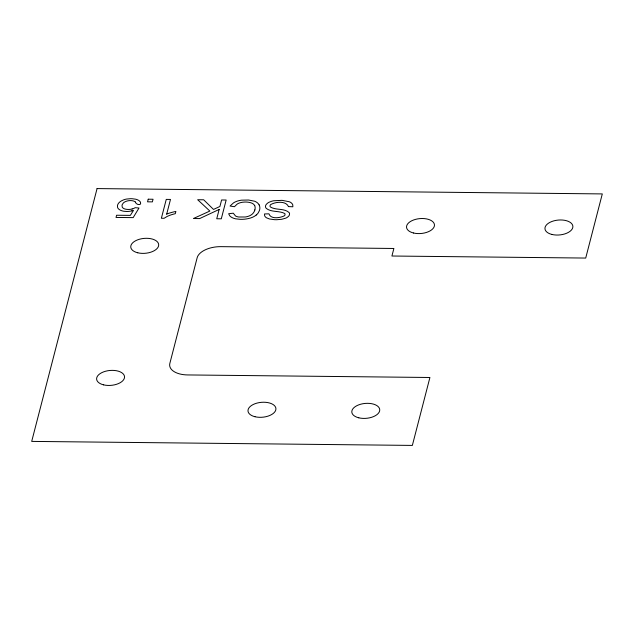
<?xml version="1.0" encoding="UTF-8"?>
<svg xmlns="http://www.w3.org/2000/svg" width="634" height="634" viewBox="0 0 634 634"><rect width="100%" height="100%" fill="white"/><g stroke="black" fill="none" stroke-linecap="round" stroke-linejoin="round"><path stroke-width="0.95" d="M166.687 214.133L170.491 199.433L166.259 199.393L161.377 218.254L164.103 218.286L167.122 216.448A25.717 13.702 -5.2 0 1 175.301 213.69L175.872 211.447A29.18 15.549 -5.2 0 0 171.132 212.604A22.673 12.078 -5.2 0 0 166.663 214.118M256.223 215.029L255.542 215.552A14.289 7.616 -5.2 0 1 250.018 218.159A17.665 9.415 -5.2 0 1 240.215 219.316L235.666 218.833A12.862 6.855 -5.2 0 1 229.738 215.798L228.652 213.721L233.288 213.198L235.507 215.964A7.513 4.002 -5.2 0 0 235.999 216.218A8.361 4.454 -5.2 0 0 238.741 217.002L245.207 216.994A9.962 5.31 -5.2 0 0 248.417 216.249A10.413 5.547 -5.2 0 0 252.871 213.492A20.851 11.111 -5.2 0 0 254.884 209.902M131.801 210.853L133.505 210.353L130.342 215.386L116.593 215.243L116.022 217.446L133.164 217.628L138.997 208.007L135.097 207.69A7.259 3.867 -5.2 0 1 132.165 208.958M135.367 202.04C135.771 204.909 142.048 205.844 140.518 202.405A9.954 5.302 -5.2 0 0 138.688 200.399L138.37 200.217A10.128 5.397 -5.2 0 0 135.684 199.203L132.197 198.735A15.953 8.504 -5.2 0 0 130.342 198.704L126.388 199.084A10.413 5.547 -5.2 0 0 123.479 199.908L121.411 200.883A12.418 6.617 -5.2 0 0 118.201 203.744L117.75 204.639A15.581 8.305 -5.2 0 0 117.472 205.598L117.583 207.429A10.437 5.563 -5.2 0 0 119.192 209.458A11.658 6.213 -5.2 0 0 120.206 210.092L120.579 210.274A10.176 5.421 -5.2 0 0 124.05 211.273L126.689 211.463A11 5.857 -5.2 0 0 131.801 210.853M254.702 205.693L254.179 204.853A9.415 5.017 -5.2 0 0 251.405 202.983A11.483 6.118 -5.2 0 0 246.158 202.048A12.751 6.792 -5.2 0 0 244.819 202.048L243.012 202.183A9.478 5.048 -5.2 0 0 238.963 203.173A9.13 4.866 -5.2 0 0 237.251 204.029L234.445 206.716L230.047 206.042L233.581 202.809A13.354 7.117 -5.2 0 1 241.467 200.17L248.576 200.019L254.694 201.24A13.829 7.37 -5.2 0 1 258.117 203.514L258.743 204.306A18.085 9.637 -5.2 0 1 259.084 204.885M132.181 208.974A7.513 4.002 -5.2 0 1 128.345 209.434A9.732 5.183 -5.2 0 1 127.545 209.41L126.095 209.26A6.752 3.598 -5.2 0 1 123.321 208.245A6.808 3.622 -5.2 0 1 122.227 207.072L122.037 205.353A13.005 6.926 -5.2 0 1 122.251 204.6L123.297 203.038A7.648 4.073 -5.2 0 1 125.064 201.794A8.194 4.367 -5.2 0 1 125.683 201.509L126.325 201.263A6.681 3.558 -5.2 0 1 129.439 200.629L129.811 200.606A7.885 4.2 -5.2 0 1 130.873 200.606A6.475 3.455 -5.2 0 1 134.701 201.517A6.063 3.233 -5.2 0 1 135.367 202.04M254.773 205.685A22.024 11.737 -5.2 0 1 254.813 209.902M256.231 215.029A17.855 9.518 -5.2 0 0 258.149 212.992L259.369 210.662A24.488 13.052 -5.2 0 0 259.132 204.869M288.486 206.597L292.845 206.779L292.789 204.988A11.539 6.15 -5.2 0 0 292.155 203.76L291.458 203.015A10.944 5.833 -5.2 0 0 289.453 201.778L282.027 200.336L273.769 200.764A12.862 6.855 -5.2 0 0 271.479 201.319L269.513 202.048A9.716 5.183 -5.2 0 0 267.445 203.276L266.367 204.306A9.241 4.921 -5.2 0 0 265.717 205.384A10.033 5.349 -5.2 0 0 265.495 206.494L265.591 207.183A8.226 4.383 -5.2 0 0 266.343 208.443C271.55 212.469 279 210.528 284.634 213.46A3.804 2.029 -5.2 0 1 285.038 214.07L284.943 215.069A4.24 2.259 -5.2 0 1 284.294 215.853C280.038 217.969 270.702 219.483 268.935 213.824L264.513 213.959L264.592 215.536A10.263 5.468 -5.2 0 0 265.44 216.939A9.145 4.874 -5.2 0 0 266.581 217.842L269.442 218.96L274.165 219.649A21.81 11.626 -5.2 0 0 276.876 219.713L281.742 219.277L285.799 218.136A8.48 4.517 -5.2 0 0 287.321 217.296L288.47 216.36A8.638 4.604 -5.2 0 0 289.373 215.013L289.556 213.721A7.893 4.208 -5.2 0 0 289.104 212.572C284.048 207.968 275.996 210.472 270.409 206.977A4.343 2.314 -5.2 0 1 270.013 206.232L270.116 205.384A4.866 2.591 -5.2 0 1 270.702 204.568C275.608 201.778 285.847 200.582 288.486 206.597M97.065 188.583L31.7 441.399L412.354 445.417L429.915 377.492L187.68 374.94A21.033 11.206 -5.2 0 1 169.849 363.401L197.158 257.745A21.033 11.206 -5.2 0 1 220.854 246.65L393.88 248.473L391.923 256.017L585.713 258.062L602.3 193.917L97.065 188.583M148.229 199.203L147.548 201.826L152.366 201.881L153.048 199.25L148.229 199.203M219.15 209.45L216.741 218.762L221.298 218.809L226.156 200.027L221.599 199.972L219.911 206.486L213.499 209.426L203.68 199.789L197.665 199.726L209.87 211.059L193.441 218.516L199.623 218.587L219.15 209.45M103.619 384.862A14.019 7.473 -5.2 0 0 124.549 376.976A14.019 7.473 -5.2 0 0 103.548 371.889A14.019 7.473 -5.2 0 0 103.619 384.862M137.76 252.792A14.019 7.473 -5.2 0 0 158.698 244.914A14.019 7.473 -5.2 0 0 137.697 239.818A14.019 7.473 -5.2 0 0 137.76 252.792M413.534 233.003A14.019 7.473 -5.2 0 0 434.472 225.118A14.019 7.473 -5.2 0 0 413.471 220.03A14.019 7.473 -5.2 0 0 413.534 233.003M551.96 234.461A14.019 7.473 -5.2 0 0 572.89 226.584A14.019 7.473 -5.2 0 0 551.889 221.488A14.019 7.473 -5.2 0 0 551.96 234.461M254.995 416.728A14.019 7.473 -5.2 0 0 275.933 408.843A14.019 7.473 -5.2 0 0 254.931 403.755A14.019 7.473 -5.2 0 0 254.995 416.728M358.812 417.822A14.019 7.473 -5.2 0 0 379.75 409.936A14.019 7.473 -5.2 0 0 358.749 404.849A14.019 7.473 -5.2 0 0 358.812 417.822"/></g></svg>
